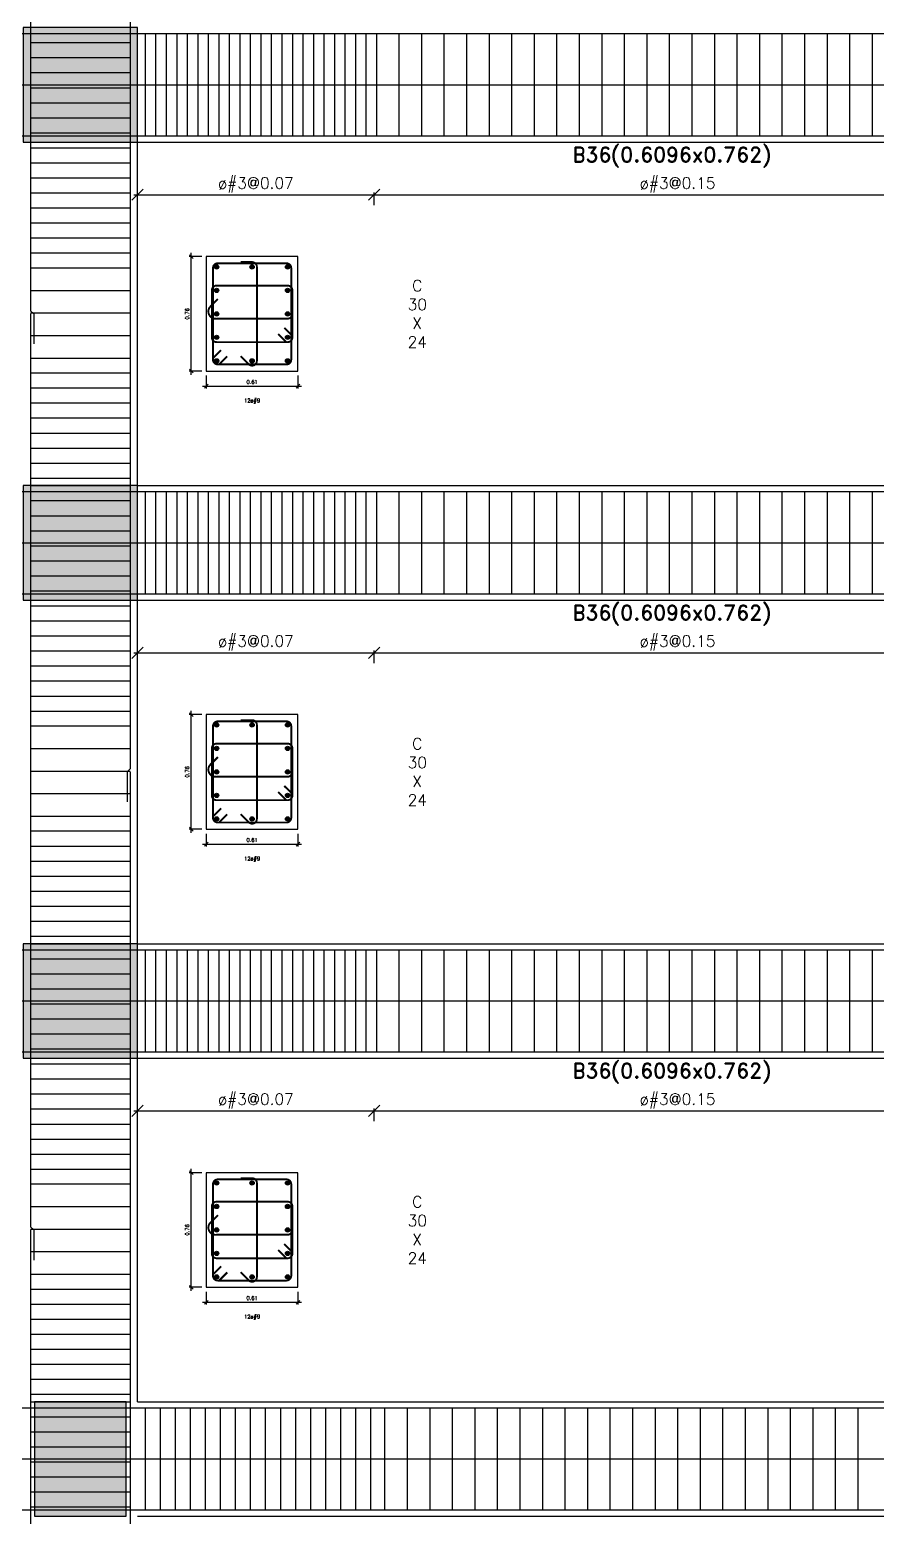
# Model space of a CAD drawing. Header units: inches. Extents: x 2674 to 28325, y -8016 to 21827.
# Drawn here: x 11110.5 to 11392.3, y -2017.1 to -1522.5 of the extents above; entities that cross this region are included whole.
import ezdxf

# ---------------------------------------------------------------- set-up
doc = ezdxf.new("R2010")
doc.units = ezdxf.units.IN
doc.header["$MEASUREMENT"] = 0
for name, color, linetype in [('Beam', 3, 'Continuous'), ('Beam elevation contour', 7, 'Continuous'), ('Beam rebar bot', 2, 'Continuous'), ('Beam rebar top', 2, 'Continuous'), ('Beam tie corner', 6, 'Continuous'), ('Beam tie mid', 4, 'Continuous'), ('Column elevation contorno', 7, 'Continuous'), ('Columns', 5, 'Continuous'), ('Dimensions', 7, 'Continuous'), ('Porticos', 7, 'Continuous'), ('Rebar long', 5, 'Continuous'), ('Rebar tie', 4, 'Continuous'), ('Texts', 7, 'Continuous')]:
    doc.layers.add(name, color=color, linetype=linetype)
doc.layers.add('Beam torsion rebar', color=7, linetype='Continuous', true_color=0xaf0000)
doc.styles.add('Letra', font='romand.shx')
doc.dimstyles.new('Dimension', dxfattribs={"dimscale": 0.083333, "dimtxt": 0.025, "dimasz": 0.025, "dimexe": 0.015, "dimexo": 0.03, "dimgap": 0.015, "dimtad": 1, "dimdec": 1, "dimzin": 0, "dimdsep": 46, "dimlunit": 4, "dimtxsty": 'Letra', "dimblk": 'OBLIQUE', "dimcen": 0.015, "dimdle": 0.025, "dimclrd": 256, "dimclre": 1, "dimclrt": 4, "dimadec": 0, "dimazin": 0, "dimtfac": 1, "dimtdec": 1, "dimtofl": 0, "dimtmove": 0, "dimatfit": 3, "dimfxl": 1, "dimtolj": 1, "dimtzin": 0, "dimarcsym": 0})

# ---------------------------------------------------------------- blocks, each defined once
blk = doc.blocks.new('_Oblique')
at = {"color": 0, "linetype": 'ByBlock', "lineweight": -2}
blk.add_line((-0.5, -0.5), (0.5, 0.5), dxfattribs=at)
blk = doc.blocks.new('*D31')
at = {"linetype": 'ByBlock', "lineweight": -2, "transparency": 16777216}
blk.add_line((-0.4048, -0.406), (-0.4048, 0.406), dxfattribs=at)
at = {"color": 1, "linetype": 'ByBlock', "lineweight": -2, "transparency": 16777216}
for p, q in [((-0.3348, 0.381), (-0.4198, 0.381)), ((-0.3348, -0.381), (-0.4198, -0.381))]:
    blk.add_line(p, q, dxfattribs=at)
at = {"layer": 'Defpoints', "transparency": 16777216}
for p in [(-0.4048, 0.381), (-0.3048, 0.381), (-0.3048, -0.381)]:
    blk.add_point(p, dxfattribs=at)
at = {"lineweight": -2, "transparency": 16777216, "xscale": 0.025, "yscale": 0.025, "zscale": 0.025}
for p, rotation in [((-0.4048, 0.381), 90), ((-0.4048, -0.381), 270)]:
    blk.add_blockref('_Oblique', p, dxfattribs=dict(at, rotation=rotation))
at = {"color": 4, "transparency": 16777216, "insert": (-0.4198, 0), "char_height": 0.025, "attachment_point": 8, "rotation": 90, "style": 'Letra'}
blk.add_mtext('0.76', dxfattribs=at)
blk = doc.blocks.new('*D32')
at = {"linetype": 'ByBlock', "lineweight": -2, "transparency": 16777216}
blk.add_line((-0.3298, -0.481), (0.3298, -0.481), dxfattribs=at)
at = {"color": 1, "linetype": 'ByBlock', "lineweight": -2, "transparency": 16777216}
for p, q in [((-0.3048, -0.411), (-0.3048, -0.496)), ((0.3048, -0.411), (0.3048, -0.496))]:
    blk.add_line(p, q, dxfattribs=at)
at = {"layer": 'Defpoints', "transparency": 16777216}
for p in [(-0.3048, -0.381), (0.3048, -0.381), (0.3048, -0.481)]:
    blk.add_point(p, dxfattribs=at)
at = {"lineweight": -2, "transparency": 16777216, "xscale": 0.025, "yscale": 0.025, "zscale": 0.025, "rotation": 180}
blk.add_blockref('_Oblique', (-0.3048, -0.481), dxfattribs=at)
at = {"lineweight": -2, "transparency": 16777216, "xscale": 0.025, "yscale": 0.025, "zscale": 0.025}
blk.add_blockref('_Oblique', (0.3048, -0.481), dxfattribs=at)
at = {"color": 4, "transparency": 16777216, "insert": (0, -0.466), "char_height": 0.025, "attachment_point": 8, "style": 'Letra'}
blk.add_mtext('0.61', dxfattribs=at)
blk = doc.blocks.new('#9')
blk.add_hatch(color=256).paths.add_polyline_path([(0.0143, 0, 1), (-0.0143, 0, 1)])
at = {"color": 0}
blk.add_circle((0, 0), 0.0143, dxfattribs=at)
blk = doc.blocks.new('FB 30 X 30')
blk.add_hatch(color=256).paths.add_polyline_path([(0.381, 0.381), (-0.381, 0.381), (-0.381, -0.381), (0.381, -0.381)])
at = {"color": 0}
blk.add_lwpolyline([(0.381, 0.381), (-0.381, 0.381), (-0.381, -0.381), (0.381, -0.381)], close=True, dxfattribs=at)
blk = doc.blocks.new('*D178')
at = {"linetype": 'ByBlock', "lineweight": -2, "transparency": 16777216}
blk.add_line((725.1101, 13.5184), (726.7341, 13.5184), dxfattribs=at)
at = {"color": 1, "linetype": 'ByBlock', "lineweight": -2, "transparency": 16777216}
for p, q in [((725.1351, 13.4484), (725.1351, 13.5334)), ((726.7091, 13.4484), (726.7091, 13.5334))]:
    blk.add_line(p, q, dxfattribs=at)
at = {"layer": 'Defpoints', "transparency": 16777216}
for p in [(726.7091, 13.5184), (725.1351, 13.4184), (726.7091, 13.4184)]:
    blk.add_point(p, dxfattribs=at)
at = {"lineweight": -2, "transparency": 16777216, "xscale": 0.075, "yscale": 0.075, "zscale": 0.075, "rotation": 180}
blk.add_blockref('_Oblique', (725.1351, 13.5184), dxfattribs=at)
at = {"lineweight": -2, "transparency": 16777216, "xscale": 0.075, "yscale": 0.075, "zscale": 0.075}
blk.add_blockref('_Oblique', (726.7091, 13.5184), dxfattribs=at)
at = {"color": 4, "transparency": 16777216, "insert": (725.9221, 13.5334), "char_height": 0.075, "attachment_point": 8, "style": 'Letra'}
blk.add_mtext('ø#3@0.07', dxfattribs=at)
blk = doc.blocks.new('*D180')
at = {"linetype": 'ByBlock', "lineweight": -2, "transparency": 16777216}
blk.add_line((726.6841, 13.5184), (730.7741, 13.5184), dxfattribs=at)
at = {"color": 1, "linetype": 'ByBlock', "lineweight": -2, "transparency": 16777216}
for p, q in [((726.7091, 13.4484), (726.7091, 13.5334)), ((730.7491, 13.4484), (730.7491, 13.5334))]:
    blk.add_line(p, q, dxfattribs=at)
at = {"layer": 'Defpoints', "transparency": 16777216}
for p in [(730.7491, 13.5184), (726.7091, 13.4184), (730.7491, 13.4184)]:
    blk.add_point(p, dxfattribs=at)
at = {"lineweight": -2, "transparency": 16777216, "xscale": 0.075, "yscale": 0.075, "zscale": 0.075, "rotation": 180}
blk.add_blockref('_Oblique', (726.7091, 13.5184), dxfattribs=at)
at = {"lineweight": -2, "transparency": 16777216, "xscale": 0.075, "yscale": 0.075, "zscale": 0.075}
blk.add_blockref('_Oblique', (730.7491, 13.5184), dxfattribs=at)
at = {"color": 4, "transparency": 16777216, "insert": (728.7291, 13.5334), "char_height": 0.075, "attachment_point": 8, "style": 'Letra'}
blk.add_mtext('ø#3@0.15', dxfattribs=at)
blk = doc.blocks.new('*D197')
at = {"color": 1, "linetype": 'ByBlock', "lineweight": -2, "transparency": 16777216}
for p, q in [((725.1351, 10.4004), (725.1351, 10.4854)), ((726.7091, 10.4004), (726.7091, 10.4854))]:
    blk.add_line(p, q, dxfattribs=at)
at = {"linetype": 'ByBlock', "lineweight": -2, "transparency": 16777216}
blk.add_line((725.1101, 10.4704), (726.7341, 10.4704), dxfattribs=at)
at = {"layer": 'Defpoints', "transparency": 16777216}
for p in [(726.7091, 10.4704), (725.1351, 10.3704), (726.7091, 10.3704)]:
    blk.add_point(p, dxfattribs=at)
at = {"lineweight": -2, "transparency": 16777216, "xscale": 0.075, "yscale": 0.075, "zscale": 0.075, "rotation": 180}
blk.add_blockref('_Oblique', (725.1351, 10.4704), dxfattribs=at)
at = {"lineweight": -2, "transparency": 16777216, "xscale": 0.075, "yscale": 0.075, "zscale": 0.075}
blk.add_blockref('_Oblique', (726.7091, 10.4704), dxfattribs=at)
at = {"color": 4, "transparency": 16777216, "insert": (725.9221, 10.4854), "char_height": 0.075, "attachment_point": 8, "style": 'Letra'}
blk.add_mtext('ø#3@0.07', dxfattribs=at)
blk = doc.blocks.new('*D199')
at = {"color": 1, "linetype": 'ByBlock', "lineweight": -2, "transparency": 16777216}
for p, q in [((726.7091, 10.4004), (726.7091, 10.4854)), ((730.7491, 10.4004), (730.7491, 10.4854))]:
    blk.add_line(p, q, dxfattribs=at)
at = {"linetype": 'ByBlock', "lineweight": -2, "transparency": 16777216}
blk.add_line((726.6841, 10.4704), (730.7741, 10.4704), dxfattribs=at)
at = {"layer": 'Defpoints', "transparency": 16777216}
for p in [(730.7491, 10.4704), (726.7091, 10.3704), (730.7491, 10.3704)]:
    blk.add_point(p, dxfattribs=at)
at = {"lineweight": -2, "transparency": 16777216, "xscale": 0.075, "yscale": 0.075, "zscale": 0.075, "rotation": 180}
blk.add_blockref('_Oblique', (726.7091, 10.4704), dxfattribs=at)
at = {"lineweight": -2, "transparency": 16777216, "xscale": 0.075, "yscale": 0.075, "zscale": 0.075}
blk.add_blockref('_Oblique', (730.7491, 10.4704), dxfattribs=at)
at = {"color": 4, "transparency": 16777216, "insert": (728.7291, 10.4854), "char_height": 0.075, "attachment_point": 8, "style": 'Letra'}
blk.add_mtext('ø#3@0.15', dxfattribs=at)
blk = doc.blocks.new('*D216')
at = {"linetype": 'ByBlock', "lineweight": -2, "transparency": 16777216}
blk.add_line((725.1101, 7.4224), (726.7341, 7.4224), dxfattribs=at)
at = {"color": 1, "linetype": 'ByBlock', "lineweight": -2, "transparency": 16777216}
for p, q in [((725.1351, 7.3524), (725.1351, 7.4374)), ((726.7091, 7.3524), (726.7091, 7.4374))]:
    blk.add_line(p, q, dxfattribs=at)
at = {"layer": 'Defpoints', "transparency": 16777216}
for p in [(726.7091, 7.4224), (725.1351, 7.3224), (726.7091, 7.3224)]:
    blk.add_point(p, dxfattribs=at)
at = {"lineweight": -2, "transparency": 16777216, "xscale": 0.075, "yscale": 0.075, "zscale": 0.075, "rotation": 180}
blk.add_blockref('_Oblique', (725.1351, 7.4224), dxfattribs=at)
at = {"lineweight": -2, "transparency": 16777216, "xscale": 0.075, "yscale": 0.075, "zscale": 0.075}
blk.add_blockref('_Oblique', (726.7091, 7.4224), dxfattribs=at)
at = {"color": 4, "transparency": 16777216, "insert": (725.9221, 7.4374), "char_height": 0.075, "attachment_point": 8, "style": 'Letra'}
blk.add_mtext('ø#3@0.07', dxfattribs=at)
blk = doc.blocks.new('*D218')
at = {"linetype": 'ByBlock', "lineweight": -2, "transparency": 16777216}
blk.add_line((726.6841, 7.4224), (730.7741, 7.4224), dxfattribs=at)
at = {"color": 1, "linetype": 'ByBlock', "lineweight": -2, "transparency": 16777216}
for p, q in [((726.7091, 7.3524), (726.7091, 7.4374)), ((730.7491, 7.3524), (730.7491, 7.4374))]:
    blk.add_line(p, q, dxfattribs=at)
at = {"layer": 'Defpoints', "transparency": 16777216}
for p in [(730.7491, 7.4224), (726.7091, 7.3224), (730.7491, 7.3224)]:
    blk.add_point(p, dxfattribs=at)
at = {"lineweight": -2, "transparency": 16777216, "xscale": 0.075, "yscale": 0.075, "zscale": 0.075, "rotation": 180}
blk.add_blockref('_Oblique', (726.7091, 7.4224), dxfattribs=at)
at = {"lineweight": -2, "transparency": 16777216, "xscale": 0.075, "yscale": 0.075, "zscale": 0.075}
blk.add_blockref('_Oblique', (730.7491, 7.4224), dxfattribs=at)
at = {"color": 4, "transparency": 16777216, "insert": (728.7291, 7.4374), "char_height": 0.075, "attachment_point": 8, "style": 'Letra'}
blk.add_mtext('ø#3@0.15', dxfattribs=at)
blk = doc.blocks.new('FB 24 X 30')
blk.add_hatch(color=256).paths.add_polyline_path([(0.3048, 0.381), (-0.3048, 0.381), (-0.3048, -0.381), (0.3048, -0.381)])
at = {"color": 0}
blk.add_lwpolyline([(0.3048, 0.381), (-0.3048, 0.381), (-0.3048, -0.381), (0.3048, -0.381)], close=True, dxfattribs=at)
blk = doc.blocks.new('B33-B34-B35-B36-Story1')
at = {"layer": 'Beam elevation contour'}
for points in [[(725.1351, 5.4864), (732.3232, 5.4864)], [(725.1351, 4.7244), (732.3232, 4.7244)]]:
    blk.add_lwpolyline(points, dxfattribs=at)
at = {"layer": 'Beam rebar bot'}
blk.add_lwpolyline([(732.8728, 5.0644), (732.8728, 4.7644), (702.188, 4.7644), (702.188, 5.0644)], dxfattribs=at)
at = {"layer": 'Beam rebar top'}
blk.add_lwpolyline([(702.208, 5.1464), (702.208, 5.4464), (732.8928, 5.4464), (732.8928, 5.1464)], dxfattribs=at)
at = {"layer": 'Beam tie corner'}
for points in [[(725.1851, 5.4464), (725.1851, 4.7644)], [(725.2851, 5.4464), (725.2851, 4.7644)], [(725.3851, 5.4464), (725.3851, 4.7644)], [(725.4851, 5.4464), (725.4851, 4.7644)], [(725.5851, 5.4464), (725.5851, 4.7644)], [(725.6851, 5.4464), (725.6851, 4.7644)], [(725.7851, 5.4464), (725.7851, 4.7644)], [(725.8851, 5.4464), (725.8851, 4.7644)], [(725.9851, 5.4464), (725.9851, 4.7644)], [(726.0851, 5.4464), (726.0851, 4.7644)], [(726.1851, 5.4464), (726.1851, 4.7644)], [(726.2851, 5.4464), (726.2851, 4.7644)], [(726.3851, 5.4464), (726.3851, 4.7644)], [(726.4851, 5.4464), (726.4851, 4.7644)], [(726.5851, 5.4464), (726.5851, 4.7644)], [(726.6851, 5.4464), (726.6851, 4.7644)]]:
    blk.add_lwpolyline(points, dxfattribs=at)
at = {"layer": 'Beam tie mid'}
for points in [[(726.7791, 5.4464), (726.7791, 4.7644)], [(726.9291, 5.4464), (726.9291, 4.7644)], [(727.0791, 5.4464), (727.0791, 4.7644)], [(727.2291, 5.4464), (727.2291, 4.7644)], [(727.3791, 5.4464), (727.3791, 4.7644)], [(727.5291, 5.4464), (727.5291, 4.7644)], [(727.6791, 5.4464), (727.6791, 4.7644)], [(727.8291, 5.4464), (727.8291, 4.7644)], [(727.9791, 5.4464), (727.9791, 4.7644)], [(728.1291, 5.4464), (728.1291, 4.7644)], [(728.2791, 5.4464), (728.2791, 4.7644)], [(728.4291, 5.4464), (728.4291, 4.7644)], [(728.5791, 5.4464), (728.5791, 4.7644)], [(728.7291, 5.4464), (728.7291, 4.7644)], [(728.8791, 5.4464), (728.8791, 4.7644)], [(729.0291, 5.4464), (729.0291, 4.7644)], [(729.1791, 5.4464), (729.1791, 4.7644)], [(729.3291, 5.4464), (729.3291, 4.7644)], [(729.4791, 5.4464), (729.4791, 4.7644)], [(729.6291, 5.4464), (729.6291, 4.7644)], [(729.7791, 5.4464), (729.7791, 4.7644)], [(729.9291, 5.4464), (729.9291, 4.7644)]]:
    blk.add_lwpolyline(points, dxfattribs=at)
at = {"layer": 'Beam torsion rebar'}
blk.add_lwpolyline([(702.188, 5.1054), (732.8928, 5.1054)], dxfattribs=at)
at = {"layer": 'Beam', "color": 0}
blk.add_blockref('FB 24 X 30', (724.7541, 5.1054), dxfattribs=at)
blk = doc.blocks.new('C 30 X 24')
at = {"layer": 'Columns'}
blk.add_lwpolyline([(-0.3048, -0.381), (0.3048, -0.381), (0.3048, 0.381), (-0.3048, 0.381)], close=True, dxfattribs=at)
at = {"layer": 'Rebar tie'}
for points in [[(-0.2065, -0.2419, 0.0127, 0.0127, 0), (-0.2604, -0.2958, 0.0127, 0.0127, 0), (-0.2604, -0.3048, 0.0127, 0.0127, 0.414214), (-0.2286, -0.3366, 0.0127, 0.0127, 0), (0.2286, -0.3366, 0.0127, 0.0127, 0.414214), (0.2604, -0.3048, 0.0127, 0.0127, 0), (0.2604, 0.3048, 0.0127, 0.0127, 0.414214), (0.2286, 0.3366, 0.0127, 0.0127, 0), (-0.2286, 0.3366, 0.0127, 0.0127, 0.414214), (-0.2604, 0.3048, 0.0127, 0.0127, 0), (-0.2604, -0.3048, 0.0127, 0.0127, 0.414214), (-0.2286, -0.3366, 0.0127, 0.0127, 0), (-0.2196, -0.3366, 0.0127, 0.0127, 0), (-0.1657, -0.2827, 0.0127, 0.0127, 0)], [(-0.0763, -0.2812, 0.0127, 0.0127, 0), (-0.0225, -0.3351, 0.0127, 0.0127, 0.668179), (0.0318, -0.3126, 0.0127, 0.0127, 0), (0.0318, 0.3126, 0.0127, 0.0127, 0.414214), (0, 0.3444, 0.0127, 0.0127, 0), (-0.0762, 0.3444, 0.0127, 0.0127, 0)], [(-0.2275, 0.0988, 0.0127, 0.0127, 0), (-0.2813, 0.0449, 0.0127, 0.0127, 0.668179), (-0.2364, -0.0318, 0.0127, 0.0127, 0), (0.2364, -0.0318, 0.0127, 0.0127, 0.414214), (0.2682, 0, 0.0127, 0.0127, 0), (0.2682, 0.0762, 0.0127, 0.0127, 0)], [(0.2143, -0.0935, 0.0127, 0.0127, 0), (0.2682, -0.1473, 0.0127, 0.0127, 0), (0.2682, -0.1563, 0.0127, 0.0127, -0.414214), (0.2364, -0.1881, 0.0127, 0.0127, 0), (-0.2364, -0.1881, 0.0127, 0.0127, -0.414214), (-0.2682, -0.1563, 0.0127, 0.0127, 0), (-0.2682, 0.1563, 0.0127, 0.0127, -0.414214), (-0.2364, 0.1881, 0.0127, 0.0127, 0), (0.2364, 0.1881, 0.0127, 0.0127, -0.414214), (0.2682, 0.1563, 0.0127, 0.0127, 0), (0.2682, -0.1563, 0.0127, 0.0127, -0.414214), (0.2364, -0.1881, 0.0127, 0.0127, 0), (0.2275, -0.1881, 0.0127, 0.0127, 0), (0.1736, -0.1342, 0.0127, 0.0127, 0)]]:
    blk.add_lwpolyline(points, format="xyseb", dxfattribs=at)
at = {"layer": 'Rebar long', "color": 0}
for p in [(-0.2364, 0.3126), (0, 0.3126), (0.2364, 0.3126), (-0.2364, 0.1563), (0.2364, 0.1563), (-0.2364, 0), (0.2364, 0), (-0.2364, -0.1563), (0.2364, -0.1563), (-0.2364, -0.3126), (0, -0.3126), (0.2364, -0.3126)]:
    blk.add_blockref('#9', p, dxfattribs=at)
at = {"layer": 'Texts', "insert": (0, -0.581), "char_height": 0.025, "width": 0.056717, "attachment_point": 5, "style": 'Letra'}
blk.add_mtext('12ø#9', dxfattribs=at)
at = {"layer": 'Dimensions'}
for p2, distance, picture, middle in [((-0.3048, 0.381), 0.1, '*D31', (-0.4048, 0)), ((0.3048, -0.381), -0.1, '*D32', (0, -0.481))]:
    dim = blk.add_aligned_dim(p1=(-0.3048, -0.381), p2=p2, distance=distance, dimstyle='Dimension', override={"dimtxt": 0.025, "dimasz": 0.025, "dimpost": '<>'}, dxfattribs=at)
    dim.commit()
    dim.dimension.update_dxf_attribs({"geometry": picture, "text_midpoint": middle})
blk = doc.blocks.new('B33-B34-B35-B36-Story4')
at = {"layer": 'Beam elevation contour'}
blk.add_lwpolyline([(725.1351, 13.8684), (732.3232, 13.8684)], dxfattribs=at)
at = {"layer": 'Beam rebar bot'}
blk.add_lwpolyline([(732.8728, 14.2084), (732.8728, 13.9084), (702.188, 13.9084), (702.188, 14.2084)], dxfattribs=at)
at = {"layer": 'Beam rebar top'}
blk.add_lwpolyline([(702.208, 14.2904), (702.208, 14.5904), (732.8928, 14.5904), (732.8928, 14.2904)], dxfattribs=at)
at = {"layer": 'Beam tie corner'}
for points in [[(725.1851, 14.5904), (725.1851, 13.9084)], [(725.2551, 14.5904), (725.2551, 13.9084)], [(725.3251, 14.5904), (725.3251, 13.9084)], [(725.3951, 14.5904), (725.3951, 13.9084)], [(725.4651, 14.5904), (725.4651, 13.9084)], [(725.5351, 14.5904), (725.5351, 13.9084)], [(725.6051, 14.5904), (725.6051, 13.9084)], [(725.6751, 14.5904), (725.6751, 13.9084)], [(725.7451, 14.5904), (725.7451, 13.9084)], [(725.8151, 14.5904), (725.8151, 13.9084)], [(725.8851, 14.5904), (725.8851, 13.9084)], [(725.9551, 14.5904), (725.9551, 13.9084)], [(726.0251, 14.5904), (726.0251, 13.9084)], [(726.0951, 14.5904), (726.0951, 13.9084)], [(726.1651, 14.5904), (726.1651, 13.9084)], [(726.2351, 14.5904), (726.2351, 13.9084)], [(726.3051, 14.5904), (726.3051, 13.9084)], [(726.3751, 14.5904), (726.3751, 13.9084)], [(726.4451, 14.5904), (726.4451, 13.9084)], [(726.5151, 14.5904), (726.5151, 13.9084)], [(726.5851, 14.5904), (726.5851, 13.9084)], [(726.6551, 14.5904), (726.6551, 13.9084)]]:
    blk.add_lwpolyline(points, dxfattribs=at)
at = {"layer": 'Beam tie mid'}
for points in [[(726.7251, 14.5904), (726.7251, 13.9084)], [(726.8741, 14.5904), (726.8741, 13.9084)], [(727.0241, 14.5904), (727.0241, 13.9084)], [(727.1741, 14.5904), (727.1741, 13.9084)], [(727.3241, 14.5904), (727.3241, 13.9084)], [(727.4741, 14.5904), (727.4741, 13.9084)], [(727.6241, 14.5904), (727.6241, 13.9084)], [(727.7741, 14.5904), (727.7741, 13.9084)], [(727.9241, 14.5904), (727.9241, 13.9084)], [(728.0741, 14.5904), (728.0741, 13.9084)], [(728.2241, 14.5904), (728.2241, 13.9084)], [(728.3741, 14.5904), (728.3741, 13.9084)], [(728.5241, 14.5904), (728.5241, 13.9084)], [(728.6741, 14.5904), (728.6741, 13.9084)], [(728.8241, 14.5904), (728.8241, 13.9084)], [(728.9741, 14.5904), (728.9741, 13.9084)], [(729.1241, 14.5904), (729.1241, 13.9084)], [(729.2741, 14.5904), (729.2741, 13.9084)], [(729.4241, 14.5904), (729.4241, 13.9084)], [(729.5741, 14.5904), (729.5741, 13.9084)], [(729.7241, 14.5904), (729.7241, 13.9084)], [(729.8741, 14.5904), (729.8741, 13.9084)], [(730.0241, 14.5904), (730.0241, 13.9084)]]:
    blk.add_lwpolyline(points, dxfattribs=at)
at = {"layer": 'Beam torsion rebar'}
blk.add_lwpolyline([(702.188, 14.2494), (732.8928, 14.2494)], dxfattribs=at)
at = {"layer": 'Beam', "color": 0}
blk.add_blockref('FB 30 X 30', (724.7541, 14.2494), dxfattribs=at)
at = {"layer": 'Texts', "insert": (728.6911, 13.7684), "char_height": 0.1, "width": 0.056717, "attachment_point": 5, "style": 'Letra'}
blk.add_mtext('B36(0.6096x0.762)', dxfattribs=at)
at = {"layer": 'Dimensions'}
for p1, p2, text, picture, middle in [((725.1351, 13.4184), (726.7091, 13.4184), 'ø#3@0.07', '*D178', (725.9221, 13.5184)), ((726.7091, 13.4184), (730.7491, 13.4184), 'ø#3@0.15', '*D180', (728.7291, 13.5184))]:
    dim = blk.add_aligned_dim(p1=p1, p2=p2, distance=0.1, text=text, dimstyle='Dimension', override={"dimtxt": 0.075, "dimasz": 0.075, "dimpost": '<>'}, dxfattribs=at)
    dim.commit()
    dim.dimension.update_dxf_attribs({"geometry": picture, "text_midpoint": middle})
blk = doc.blocks.new('B33-B34-B35-B36-Story3')
at = {"layer": 'Beam elevation contour'}
for points in [[(725.1351, 11.5824), (732.3232, 11.5824)], [(725.1351, 10.8204), (732.3232, 10.8204)]]:
    blk.add_lwpolyline(points, dxfattribs=at)
at = {"layer": 'Beam rebar bot'}
blk.add_lwpolyline([(732.8728, 11.1604), (732.8728, 10.8604), (702.188, 10.8604), (702.188, 11.1604)], dxfattribs=at)
at = {"layer": 'Beam rebar top'}
blk.add_lwpolyline([(702.208, 11.2424), (702.208, 11.5424), (732.8928, 11.5424), (732.8928, 11.2424)], dxfattribs=at)
at = {"layer": 'Beam tie corner'}
for points in [[(725.1851, 11.5424), (725.1851, 10.8604)], [(725.2551, 11.5424), (725.2551, 10.8604)], [(725.3251, 11.5424), (725.3251, 10.8604)], [(725.3951, 11.5424), (725.3951, 10.8604)], [(725.4651, 11.5424), (725.4651, 10.8604)], [(725.5351, 11.5424), (725.5351, 10.8604)], [(725.6051, 11.5424), (725.6051, 10.8604)], [(725.6751, 11.5424), (725.6751, 10.8604)], [(725.7451, 11.5424), (725.7451, 10.8604)], [(725.8151, 11.5424), (725.8151, 10.8604)], [(725.8851, 11.5424), (725.8851, 10.8604)], [(725.9551, 11.5424), (725.9551, 10.8604)], [(726.0251, 11.5424), (726.0251, 10.8604)], [(726.0951, 11.5424), (726.0951, 10.8604)], [(726.1651, 11.5424), (726.1651, 10.8604)], [(726.2351, 11.5424), (726.2351, 10.8604)], [(726.3051, 11.5424), (726.3051, 10.8604)], [(726.3751, 11.5424), (726.3751, 10.8604)], [(726.4451, 11.5424), (726.4451, 10.8604)], [(726.5151, 11.5424), (726.5151, 10.8604)], [(726.5851, 11.5424), (726.5851, 10.8604)], [(726.6551, 11.5424), (726.6551, 10.8604)]]:
    blk.add_lwpolyline(points, dxfattribs=at)
at = {"layer": 'Beam tie mid'}
for points in [[(726.7251, 11.5424), (726.7251, 10.8604)], [(726.8741, 11.5424), (726.8741, 10.8604)], [(727.0241, 11.5424), (727.0241, 10.8604)], [(727.1741, 11.5424), (727.1741, 10.8604)], [(727.3241, 11.5424), (727.3241, 10.8604)], [(727.4741, 11.5424), (727.4741, 10.8604)], [(727.6241, 11.5424), (727.6241, 10.8604)], [(727.7741, 11.5424), (727.7741, 10.8604)], [(727.9241, 11.5424), (727.9241, 10.8604)], [(728.0741, 11.5424), (728.0741, 10.8604)], [(728.2241, 11.5424), (728.2241, 10.8604)], [(728.3741, 11.5424), (728.3741, 10.8604)], [(728.5241, 11.5424), (728.5241, 10.8604)], [(728.6741, 11.5424), (728.6741, 10.8604)], [(728.8241, 11.5424), (728.8241, 10.8604)], [(728.9741, 11.5424), (728.9741, 10.8604)], [(729.1241, 11.5424), (729.1241, 10.8604)], [(729.2741, 11.5424), (729.2741, 10.8604)], [(729.4241, 11.5424), (729.4241, 10.8604)], [(729.5741, 11.5424), (729.5741, 10.8604)], [(729.7241, 11.5424), (729.7241, 10.8604)], [(729.8741, 11.5424), (729.8741, 10.8604)], [(730.0241, 11.5424), (730.0241, 10.8604)]]:
    blk.add_lwpolyline(points, dxfattribs=at)
at = {"layer": 'Beam torsion rebar'}
blk.add_lwpolyline([(702.188, 11.2014), (732.8928, 11.2014)], dxfattribs=at)
at = {"layer": 'Beam', "color": 0}
blk.add_blockref('FB 30 X 30', (724.7541, 11.2014), dxfattribs=at)
at = {"layer": 'Texts', "insert": (728.6911, 10.7204), "char_height": 0.1, "width": 0.056717, "attachment_point": 5, "style": 'Letra'}
blk.add_mtext('B36(0.6096x0.762)', dxfattribs=at)
at = {"layer": 'Dimensions'}
for p1, p2, text, picture, middle in [((725.1351, 10.3704), (726.7091, 10.3704), 'ø#3@0.07', '*D197', (725.9221, 10.4704)), ((726.7091, 10.3704), (730.7491, 10.3704), 'ø#3@0.15', '*D199', (728.7291, 10.4704))]:
    dim = blk.add_aligned_dim(p1=p1, p2=p2, distance=0.1, text=text, dimstyle='Dimension', override={"dimtxt": 0.075, "dimasz": 0.075, "dimpost": '<>'}, dxfattribs=at)
    dim.commit()
    dim.dimension.update_dxf_attribs({"geometry": picture, "text_midpoint": middle})
blk = doc.blocks.new('B33-B34-B35-B36-Story2')
at = {"layer": 'Beam elevation contour'}
for points in [[(725.1351, 8.5344), (732.3232, 8.5344)], [(725.1351, 7.7724), (732.3232, 7.7724)]]:
    blk.add_lwpolyline(points, dxfattribs=at)
at = {"layer": 'Beam rebar bot'}
blk.add_lwpolyline([(732.8728, 8.1124), (732.8728, 7.8124), (702.188, 7.8124), (702.188, 8.1124)], dxfattribs=at)
at = {"layer": 'Beam rebar top'}
blk.add_lwpolyline([(702.208, 8.1944), (702.208, 8.4944), (732.8928, 8.4944), (732.8928, 8.1944)], dxfattribs=at)
at = {"layer": 'Beam tie corner'}
for points in [[(725.1851, 8.4944), (725.1851, 7.8124)], [(725.2551, 8.4944), (725.2551, 7.8124)], [(725.3251, 8.4944), (725.3251, 7.8124)], [(725.3951, 8.4944), (725.3951, 7.8124)], [(725.4651, 8.4944), (725.4651, 7.8124)], [(725.5351, 8.4944), (725.5351, 7.8124)], [(725.6051, 8.4944), (725.6051, 7.8124)], [(725.6751, 8.4944), (725.6751, 7.8124)], [(725.7451, 8.4944), (725.7451, 7.8124)], [(725.8151, 8.4944), (725.8151, 7.8124)], [(725.8851, 8.4944), (725.8851, 7.8124)], [(725.9551, 8.4944), (725.9551, 7.8124)], [(726.0251, 8.4944), (726.0251, 7.8124)], [(726.0951, 8.4944), (726.0951, 7.8124)], [(726.1651, 8.4944), (726.1651, 7.8124)], [(726.2351, 8.4944), (726.2351, 7.8124)], [(726.3051, 8.4944), (726.3051, 7.8124)], [(726.3751, 8.4944), (726.3751, 7.8124)], [(726.4451, 8.4944), (726.4451, 7.8124)], [(726.5151, 8.4944), (726.5151, 7.8124)], [(726.5851, 8.4944), (726.5851, 7.8124)], [(726.6551, 8.4944), (726.6551, 7.8124)]]:
    blk.add_lwpolyline(points, dxfattribs=at)
at = {"layer": 'Beam tie mid'}
for points in [[(726.7251, 8.4944), (726.7251, 7.8124)], [(726.8741, 8.4944), (726.8741, 7.8124)], [(727.0241, 8.4944), (727.0241, 7.8124)], [(727.1741, 8.4944), (727.1741, 7.8124)], [(727.3241, 8.4944), (727.3241, 7.8124)], [(727.4741, 8.4944), (727.4741, 7.8124)], [(727.6241, 8.4944), (727.6241, 7.8124)], [(727.7741, 8.4944), (727.7741, 7.8124)], [(727.9241, 8.4944), (727.9241, 7.8124)], [(728.0741, 8.4944), (728.0741, 7.8124)], [(728.2241, 8.4944), (728.2241, 7.8124)], [(728.3741, 8.4944), (728.3741, 7.8124)], [(728.5241, 8.4944), (728.5241, 7.8124)], [(728.6741, 8.4944), (728.6741, 7.8124)], [(728.8241, 8.4944), (728.8241, 7.8124)], [(728.9741, 8.4944), (728.9741, 7.8124)], [(729.1241, 8.4944), (729.1241, 7.8124)], [(729.2741, 8.4944), (729.2741, 7.8124)], [(729.4241, 8.4944), (729.4241, 7.8124)], [(729.5741, 8.4944), (729.5741, 7.8124)], [(729.7241, 8.4944), (729.7241, 7.8124)], [(729.8741, 8.4944), (729.8741, 7.8124)], [(730.0241, 8.4944), (730.0241, 7.8124)]]:
    blk.add_lwpolyline(points, dxfattribs=at)
at = {"layer": 'Beam torsion rebar'}
blk.add_lwpolyline([(702.188, 8.1534), (732.8928, 8.1534)], dxfattribs=at)
at = {"layer": 'Beam', "color": 0}
blk.add_blockref('FB 30 X 30', (724.7541, 8.1534), dxfattribs=at)
at = {"layer": 'Texts', "insert": (728.6911, 7.6724), "char_height": 0.1, "width": 0.056717, "attachment_point": 5, "style": 'Letra'}
blk.add_mtext('B36(0.6096x0.762)', dxfattribs=at)
at = {"layer": 'Dimensions'}
for p1, p2, text, picture, middle in [((725.1351, 7.3224), (726.7091, 7.3224), 'ø#3@0.07', '*D216', (725.9221, 7.4224)), ((726.7091, 7.3224), (730.7491, 7.3224), 'ø#3@0.15', '*D218', (728.7291, 7.4224))]:
    dim = blk.add_aligned_dim(p1=p1, p2=p2, distance=0.1, text=text, dimstyle='Dimension', override={"dimtxt": 0.075, "dimasz": 0.075, "dimpost": '<>'}, dxfattribs=at)
    dim.commit()
    dim.dimension.update_dxf_attribs({"geometry": picture, "text_midpoint": middle})

msp = doc.modelspace()

# ---------------------------------------------------------------- linework, layer by layer
at = {"layer": 'Beam rebar bot'}
for points in [[(11110.83, -1312.26), (11110.83, -1616.06)], [(11143.93, -1464.66), (11143.93, -1768.46)], [(11111.83, -1617.06), (11110.83, -1616.06)], [(11110.83, -1617.06), (11110.83, -1920.86)], [(11111.83, -1617.06), (11111.83, -1627.06)], [(11142.93, -1769.46), (11143.93, -1768.46)], [(11142.93, -1769.46), (11142.93, -1779.46)], [(11143.93, -1769.46), (11143.93, -2073.26)], [(11111.83, -1921.86), (11110.83, -1920.86)], [(11110.83, -1921.86), (11110.83, -2210.42)], [(11111.83, -1921.86), (11111.83, -1931.86)]]:
    msp.add_lwpolyline(points, dxfattribs=at)
at = {"layer": 'Beam tie corner'}
for points in [[(11110.83, -1526.81), (11143.93, -1526.81)], [(11110.83, -1531.81), (11143.93, -1531.81)], [(11110.83, -1536.81), (11143.93, -1536.81)], [(11110.83, -1541.81), (11143.93, -1541.81)], [(11110.83, -1546.81), (11143.93, -1546.81)], [(11110.83, -1551.81), (11143.93, -1551.81)], [(11110.83, -1556.81), (11143.93, -1556.81)], [(11110.83, -1561.81), (11143.93, -1561.81)], [(11110.83, -1566.81), (11143.93, -1566.81)], [(11110.83, -1571.81), (11143.93, -1571.81)], [(11110.83, -1576.81), (11143.93, -1576.81)], [(11110.83, -1581.81), (11143.93, -1581.81)], [(11110.83, -1586.81), (11143.93, -1586.81)], [(11110.83, -1591.81), (11143.93, -1591.81)], [(11110.83, -1596.81), (11143.93, -1596.81)], [(11110.83, -1636.71), (11143.93, -1636.71)], [(11110.83, -1641.71), (11143.93, -1641.71)], [(11110.83, -1646.71), (11143.93, -1646.71)], [(11110.83, -1651.71), (11143.93, -1651.71)], [(11110.83, -1656.71), (11143.93, -1656.71)], [(11110.83, -1661.71), (11143.93, -1661.71)], [(11110.83, -1666.71), (11143.93, -1666.71)], [(11110.83, -1671.71), (11143.93, -1671.71)], [(11110.83, -1674.21), (11143.93, -1674.21)], [(11110.83, -1679.21), (11143.93, -1679.21)], [(11110.83, -1684.21), (11143.93, -1684.21)], [(11110.83, -1689.21), (11143.93, -1689.21)], [(11110.83, -1694.21), (11143.93, -1694.21)], [(11110.83, -1699.21), (11143.93, -1699.21)], [(11110.83, -1704.21), (11143.93, -1704.21)], [(11110.83, -1709.21), (11143.93, -1709.21)], [(11110.83, -1714.21), (11143.93, -1714.21)], [(11110.83, -1719.21), (11143.93, -1719.21)], [(11110.83, -1724.21), (11143.93, -1724.21)], [(11110.83, -1729.21), (11143.93, -1729.21)], [(11110.83, -1734.21), (11143.93, -1734.21)], [(11110.83, -1739.21), (11143.93, -1739.21)], [(11110.83, -1744.21), (11143.93, -1744.21)], [(11110.83, -1749.21), (11143.93, -1749.21)], [(11110.83, -1789.11), (11143.93, -1789.11)], [(11110.83, -1794.11), (11143.93, -1794.11)], [(11110.83, -1799.11), (11143.93, -1799.11)], [(11110.83, -1804.11), (11143.93, -1804.11)], [(11110.83, -1809.11), (11143.93, -1809.11)], [(11110.83, -1814.11), (11143.93, -1814.11)], [(11110.83, -1819.11), (11143.93, -1819.11)], [(11110.83, -1824.11), (11143.93, -1824.11)], [(11110.83, -1826.61), (11143.93, -1826.61)], [(11110.83, -1831.61), (11143.93, -1831.61)], [(11110.83, -1836.61), (11143.93, -1836.61)], [(11110.83, -1841.61), (11143.93, -1841.61)], [(11110.83, -1846.61), (11143.93, -1846.61)], [(11110.83, -1851.61), (11143.93, -1851.61)], [(11110.83, -1856.61), (11143.93, -1856.61)], [(11110.83, -1861.61), (11143.93, -1861.61)], [(11110.83, -1866.61), (11143.93, -1866.61)], [(11110.83, -1871.61), (11143.93, -1871.61)], [(11110.83, -1876.61), (11143.93, -1876.61)], [(11110.83, -1881.61), (11143.93, -1881.61)], [(11110.83, -1886.61), (11143.93, -1886.61)], [(11110.83, -1891.61), (11143.93, -1891.61)], [(11110.83, -1896.61), (11143.93, -1896.61)], [(11110.83, -1901.61), (11143.93, -1901.61)], [(11110.83, -1941.51), (11143.93, -1941.51)], [(11110.83, -1946.51), (11143.93, -1946.51)], [(11110.83, -1951.51), (11143.93, -1951.51)], [(11110.83, -1956.51), (11143.93, -1956.51)], [(11110.83, -1961.51), (11143.93, -1961.51)], [(11110.83, -1966.51), (11143.93, -1966.51)], [(11110.83, -1971.51), (11143.93, -1971.51)], [(11110.83, -1976.51), (11143.93, -1976.51)], [(11110.83, -1979.01), (11143.93, -1979.01)], [(11110.83, -1984.01), (11143.93, -1984.01)], [(11110.83, -1989.01), (11143.93, -1989.01)], [(11110.83, -1994.01), (11143.93, -1994.01)], [(11110.83, -1999.01), (11143.93, -1999.01)], [(11110.83, -2004.01), (11143.93, -2004.01)], [(11110.83, -2009.01), (11143.93, -2009.01)], [(11110.83, -2014.01), (11143.93, -2014.01)]]:
    msp.add_lwpolyline(points, dxfattribs=at)
at = {"layer": 'Beam tie mid'}
for points in [[(11110.83, -1601.76), (11143.93, -1601.76)], [(11110.83, -1609.26), (11143.93, -1609.26)], [(11110.83, -1616.76), (11143.93, -1616.76)], [(11110.83, -1624.26), (11143.93, -1624.26)], [(11110.83, -1631.76), (11143.93, -1631.76)], [(11110.83, -1754.16), (11143.93, -1754.16)], [(11110.83, -1761.66), (11143.93, -1761.66)], [(11110.83, -1769.16), (11143.93, -1769.16)], [(11110.83, -1776.66), (11143.93, -1776.66)], [(11110.83, -1784.16), (11143.93, -1784.16)], [(11110.83, -1906.56), (11143.93, -1906.56)], [(11110.83, -1914.06), (11143.93, -1914.06)], [(11110.83, -1921.56), (11143.93, -1921.56)], [(11110.83, -1929.06), (11143.93, -1929.06)], [(11110.83, -1936.56), (11143.93, -1936.56)]]:
    msp.add_lwpolyline(points, dxfattribs=at)
at = {"layer": 'Column elevation contorno'}
for points in [[(11146.43, -1674.21), (11146.43, -1559.91)], [(11146.43, -1826.61), (11146.43, -1712.31)], [(11146.43, -1979.01), (11146.43, -1864.71)]]:
    msp.add_lwpolyline(points, dxfattribs=at)

# ---------------------------------------------------------------- block references
at = {"layer": 'Dimensions', "color": 0, "xscale": 49.99999999999999, "yscale": 49.99999999999999, "zscale": 49.99999999999999}
for p in [(11184.53, -1617.06), (11184.53, -1769.46), (11184.53, -1921.86)]:
    msp.add_blockref('C 30 X 24', p, dxfattribs=at)
at = {"layer": 'Porticos', "color": 0, "xscale": 49.99999999999999, "yscale": 49.99999999999999, "zscale": 49.99999999999999}
for name in ['B33-B34-B35-B36-Story4', 'B33-B34-B35-B36-Story3', 'B33-B34-B35-B36-Story2', 'B33-B34-B35-B36-Story1']:
    msp.add_blockref(name, (-25110.33, -2253.33), dxfattribs=at)

# ---------------------------------------------------------------- texts
at = {"layer": 'Texts', "char_height": 3.75, "width": 2.8358, "attachment_point": 5, "style": 'Letra'}
for insert in [(11239.5, -1617.06), (11239.5, -1769.46), (11239.5, -1921.86)]:
    msp.add_mtext('C 30 X 24', dxfattribs=dict(at, insert=insert))

doc.saveas('drawing.dxf')
